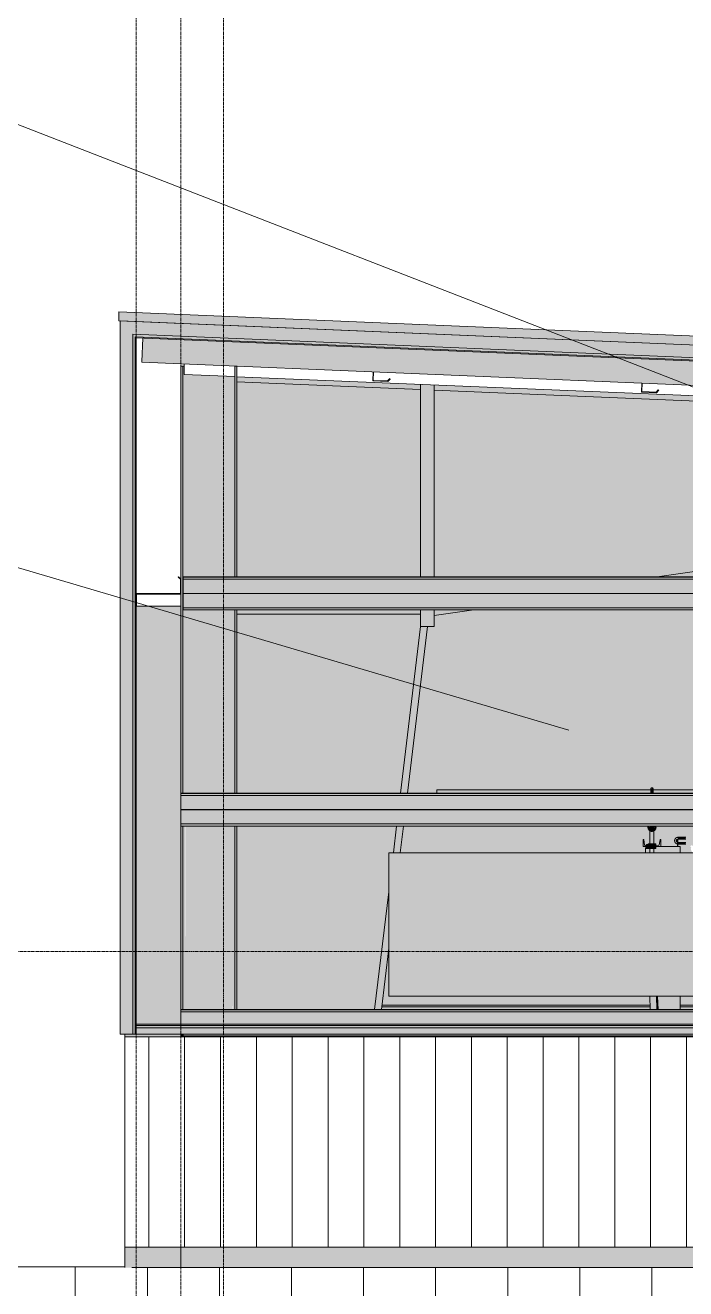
# Model space of a CAD drawing. Header units: inches. Extents: x 21380 to 98133, y -290 to 853.
# Drawn here: x 27766.5 to 27913.9, y 182.7 to 464.6 of the extents above; entities that cross this region are included whole.
import ezdxf

# ---------------------------------------------------------------- set-up
doc = ezdxf.new("R2010")
doc.units = ezdxf.units.IN
doc.header["$MEASUREMENT"] = 0
doc.linetypes.add('Grid Line 1_2_', pattern=[0.875, 0.5, -0.125, 0.125, -0.125])
doc.linetypes.add('Hidden 1_8_', pattern=[0.1875, 0.125, -0.0625])
for name, color, linetype, lineweight in [('A-ANNO-IDEN', 131, 'Continuous', 9), ('A-CLNG', 13, 'Continuous', 9), ('A-FLOR-LEVL', 51, 'Continuous', 9), ('A-GLAZ-CWMG', 51, 'Continuous', 9), ('A-ROOF', 132, 'Continuous', 9), ('A-ROOF-PATT', 132, 'Continuous', 9), ('A-WALL', 113, 'Continuous', 9), ('A-WALL-PATT', 111, 'Continuous', 25), ('I-WALL', 2, 'Continuous', 9), ('M-HVAC-DUCT', 70, 'Continuous', 9), ('Q-SPCQ', 91, 'Continuous', 9), ('S-BEAM', 12, 'Continuous', 9), ('S-COLS', 52, 'Continuous', 9), ('S-GRID', 1, 'Continuous', 9)]:
    doc.layers.add(name, color=color, linetype=linetype, lineweight=lineweight)

# ---------------------------------------------------------------- blocks, each defined once
blk = doc.blocks.new('Basketball_Backstop-Performance_Sports_Systems-3103-Ceiling_Hung - 27_-0_ to 27_-11 7_8_-652462-Building Section - North_South looking East _ Clinic')
at = {"layer": 'Q-SPCQ'}
h = blk.add_hatch(color=256, dxfattribs=at)
h.paths.add_polyline_path([(21191.43, 293.29), (21239.19, 293.31), (21239.21, 294), (21191.43, 293.94), (21191.43, 293.49)], flags=0)
h.paths.add_polyline_path([(21286.14, 293.29), (21287.43, 293.29), (21287.43, 294), (21239.65, 293.94), (21239.65, 293.53), (21239.68, 293.29), (21281.3, 293.29)], flags=0)
for points in [[(21239.43, 293.29), (21239.43, 294.44), (21239.21, 294.1), (21239.21, 293.71), (21239.19, 293.29), (21239.3, 293.29)], [(21239.56, 293.29), (21239.66, 293.29), (21239.59, 294.3), (21239.43, 294.44), (21239.43, 293.29)], [(21239.43, 284.75), (21239.88, 284.87), (21240.21, 285.2), (21240.33, 285.69), (21240.28, 285.94), (21240.18, 285.86), (21240.12, 285.42), (21239.94, 285.14), (21239.57, 284.96), (21239.23, 284.96), (21238.89, 285.16), (21238.7, 285.49), (21238.57, 285.94), (21238.53, 285.61), (21238.68, 285.16), (21238.97, 284.87), (21239.36, 284.76)], [(21239.31, 285.26), (21239.65, 285.31), (21239.81, 285.47), (21239.76, 285.94), (21239.09, 285.94), (21239.01, 285.77), (21239.01, 285.57)], [(21238.99, 281.55), (21238.99, 281.99), (21238.56, 281.99), (21238.56, 281.55)], [(21238.99, 281.55), (21239.86, 281.55), (21239.86, 281.99), (21238.99, 281.99)], [(21239.86, 281.55), (21240.29, 281.55), (21240.29, 281.99), (21239.86, 281.99)], [(21245.24, 281.37), (21245.24, 282.87), (21245.12, 282.87), (21245.12, 281.37)], [(21246.93, 283.07), (21246.93, 283.43), (21245.24, 283.34), (21245.24, 283.07)], [(21246.93, 281.94), (21246.93, 282.31), (21245.24, 282.22), (21245.24, 281.94)], [(21238.99, 280.94), (21238.99, 281.37), (21238.56, 281.37), (21238.56, 280.94)], [(21238.99, 280.94), (21239.86, 280.94), (21239.86, 281.37), (21238.99, 281.37)], [(21240.29, 280.94), (21240.29, 281.37), (21239.86, 281.37), (21239.86, 280.94)], [(21240.49, 245.04), (21240.78, 245.04), (21240.69, 248), (21240.41, 248), (21240.43, 247.32)]]:
    blk.add_hatch(color=256, dxfattribs=at).paths.add_polyline_path(points, flags=0)
h = blk.add_hatch(color=256, dxfattribs=at)
h.paths.add_polyline_path([(21239.43, 284.94), (21239.8, 285.04), (21240.1, 285.37), (21240.15, 285.69), (21239.81, 285.69), (21239.73, 285.39), (21239.53, 285.29), (21239.27, 285.31), (21239.01, 285.69), (21238.94, 285.73), (21238.68, 285.69), (21238.78, 285.31), (21239.05, 285.04), (21239.23, 284.96)], flags=0)
h.paths.add_polyline_path([(21238.68, 285.69), (21239.09, 285.94), (21238.68, 285.94)], flags=0)
h.paths.add_polyline_path([(21240.18, 285.69), (21240.15, 285.94), (21239.81, 285.91), (21239.89, 285.8), (21240.15, 285.7)], flags=0)
h = blk.add_hatch(color=256, dxfattribs=at)
h.paths.add_polyline_path([(21239, 280), (21239.43, 280), (21239.34, 280.94), (21238.99, 280.94), (21238.99, 280)], flags=0)
h.paths.add_polyline_path([(21239.43, 281.99), (21239.43, 284.75), (21239, 284.78), (21239.05, 281.99), (21239.37, 281.99)], flags=0)
h = blk.add_hatch(color=256, dxfattribs=at)
h.paths.add_polyline_path([(21239.86, 280), (21239.86, 280), (21239.81, 280.94), (21239.43, 280.94), (21239.43, 280), (21239.85, 280)], flags=0)
h.paths.add_polyline_path([(21239.43, 281.99), (21239.86, 281.99), (21239.81, 284.83), (21239.43, 284.75), (21239.43, 283.94)], flags=0)
h = blk.add_hatch(color=256, dxfattribs=at)
h.paths.add_polyline_path([(21241.43, 281.37), (21241.43, 282.95), (21241.24, 282.88), (21241.07, 281.79), (21241.32, 281.5)], flags=0)
h.paths.add_polyline_path([(21241.43, 281.37), (21241.02, 281.67), (21240.98, 281.62), (21241.2, 281.5)], flags=0)
h.paths.add_polyline_path([(21237.43, 281.37), (21237.78, 281.79), (21237.62, 282.88), (21237.43, 282.95), (21237.43, 281.5)], flags=0)
h.paths.add_polyline_path([(21237.43, 281.37), (21237.83, 281.67), (21237.8, 281.73), (21237.56, 281.5)], flags=0)
h.paths.add_polyline_path([(21241.43, 281.37), (21240.79, 281.55), (21237.87, 281.5), (21237.73, 281.37)], flags=0)
h = blk.add_hatch(color=256, dxfattribs=at)
h.paths.add_polyline_path([(21238.99, 280.92), (21238.99, 280.94), (21238.56, 280.94), (21238.56, 281.37), (21238.1, 281.37), (21237.98, 280.92), (21238.99, 280.92)], flags=0)
h.paths.add_polyline_path([(21238.15, 281.55), (21238.56, 281.55), (21238.56, 281.83), (21238.23, 281.83)], flags=0)
h = blk.add_hatch(color=256, dxfattribs=at)
h.paths.add_polyline_path([(21239, 245.04), (21240.49, 245.04), (21240.41, 248), (21238.92, 248), (21238.94, 247.32)], flags=0)
h.paths.add_polyline_path([(21238, 280), (21238.99, 280), (21238.99, 280.92), (21237.98, 280.92)], flags=0)
h = blk.add_hatch(color=256, dxfattribs=at)
h.paths.add_polyline_path([(21242.43, 245.04), (21242.43, 248), (21240.69, 248), (21240.78, 245.04), (21241.76, 245.04)], flags=0)
h.paths.add_polyline_path([(21240.78, 280), (21242.43, 280), (21242.43, 281.37), (21240.29, 281.37), (21240.29, 280.94), (21239.86, 280.92), (21239.87, 280), (21240.77, 280)], flags=0)
h = blk.add_hatch(color=256, dxfattribs=at)
h.paths.add_polyline_path([(21242.43, 245.04), (21245.74, 245.04), (21245.74, 248), (21242.43, 248), (21242.43, 247.32)], flags=0)
h.paths.add_polyline_path([(21244.09, 280), (21245.74, 280), (21245.74, 281.37), (21242.43, 281.37), (21242.43, 280), (21244.08, 280)], flags=0)
for p, q in [((21239.32, 294), (21191.43, 294)), ((21191.43, 293.3), (21191.43, 294)), ((21287.43, 294), (21239.49, 294)), ((21238.68, 285.94), (21238.68, 285.69)), ((21238.99, 284.86), (21238.99, 281.99)), ((21238.99, 284.86), (21238.99, 281.99)), ((21239.87, 281.99), (21239.87, 284.86)), ((21239.87, 281.99), (21239.87, 284.86)), ((21240.18, 285.69), (21240.18, 285.94)), ((21237.53, 282.95), (21237.43, 282.95)), ((21237.43, 282.95), (21237.43, 281.37)), ((21237.78, 281.79), (21237.62, 282.88)), ((21238.56, 281.99), (21238.99, 281.99)), ((21238.56, 281.55), (21238.56, 281.99)), ((21238.99, 281.99), (21239.86, 281.99)), ((21238.99, 281.55), (21238.99, 281.99)), ((21239.86, 281.99), (21240.29, 281.99)), ((21239.86, 281.55), (21239.86, 281.99)), ((21240.29, 281.99), (21240.29, 281.55)), ((21241.24, 282.88), (21241.07, 281.79)), ((21241.43, 282.95), (21241.33, 282.95)), ((21241.43, 281.37), (21241.43, 282.95)), ((21245.12, 281.37), (21245.12, 282.87)), ((21245.24, 282.87), (21245.12, 282.87)), ((21246.93, 283.44), (21245.24, 283.44)), ((21245.24, 283.06), (21246.93, 283.06)), ((21245.24, 282.87), (21245.24, 281.37)), ((21246.93, 282.31), (21245.24, 282.31)), ((21245.24, 281.94), (21246.93, 281.94)), ((21237.43, 281.37), (21241.43, 281.37)), ((21238.1, 281.37), (21237.98, 280.92)), ((21237.98, 280.92), (21239.02, 280.92)), ((21237.98, 280.92), (21238, 280)), ((21240.79, 281.55), (21238.06, 281.55)), ((21238.23, 281.83), (21238.15, 281.55)), ((21238.56, 281.83), (21238.23, 281.83)), ((21238.56, 280.94), (21238.56, 281.37)), ((21238.99, 280.94), (21238.56, 280.94)), ((21238.99, 280.94), (21238.99, 281.37)), ((21238.99, 280.94), (21238.99, 280)), ((21239.86, 280.94), (21238.99, 280.94)), ((21239.86, 280.94), (21239.86, 281.37)), ((21240.29, 280.94), (21239.86, 280.94)), ((21239.87, 280), (21239.87, 280.94)), ((21240.29, 281.37), (21240.29, 280.94)), ((21241.42, 281.37), (21242.43, 281.37)), ((21242.43, 281.37), (21245.74, 281.37)), ((21245.74, 280), (21245.74, 281.37)), ((21238.92, 248), (21239, 245.04)), ((21240.49, 245.04), (21240.41, 248)), ((21240.78, 245.04), (21240.69, 248)), ((21245.74, 245.04), (21245.74, 248))]:
    blk.add_line(p, q, dxfattribs=at)
at = {"layer": 'Q-SPCQ', "flags": 128}
for points in [[(21239.18, 294.25), (21239.18, 294.26), (21239.18, 294.27), (21239.18, 294.28), (21239.18, 294.29), (21239.18, 294.3), (21239.18, 294.31), (21239.19, 294.32), (21239.19, 294.33), (21239.19, 294.34), (21239.2, 294.35), (21239.2, 294.36), (21239.21, 294.37), (21239.21, 294.37), (21239.22, 294.38), (21239.22, 294.39), (21239.23, 294.4), (21239.23, 294.41), (21239.24, 294.41), (21239.25, 294.42), (21239.25, 294.43), (21239.26, 294.44), (21239.27, 294.44), (21239.28, 294.45), (21239.28, 294.45), (21239.29, 294.46), (21239.3, 294.47), (21239.31, 294.47), (21239.32, 294.48), (21239.33, 294.48), (21239.34, 294.48), (21239.35, 294.49), (21239.36, 294.49), (21239.37, 294.49), (21239.38, 294.49), (21239.39, 294.5), (21239.4, 294.5), (21239.41, 294.5), (21239.42, 294.5), (21239.43, 294.5), (21239.43, 294.5)], [(21239.18, 294.25), (21239.18, 294.26), (21239.18, 294.27), (21239.18, 294.28), (21239.18, 294.29), (21239.18, 294.3), (21239.18, 294.31), (21239.19, 294.32), (21239.19, 294.33), (21239.19, 294.34), (21239.2, 294.35), (21239.2, 294.36), (21239.21, 294.37), (21239.21, 294.37), (21239.22, 294.38), (21239.22, 294.39), (21239.23, 294.4), (21239.23, 294.41), (21239.24, 294.41), (21239.25, 294.42), (21239.25, 294.43), (21239.26, 294.44), (21239.27, 294.44), (21239.28, 294.45), (21239.28, 294.45), (21239.29, 294.46), (21239.3, 294.47), (21239.31, 294.47), (21239.32, 294.48), (21239.33, 294.48), (21239.34, 294.48), (21239.35, 294.49), (21239.36, 294.49), (21239.37, 294.49), (21239.38, 294.49), (21239.39, 294.5), (21239.4, 294.5), (21239.41, 294.5), (21239.42, 294.5), (21239.43, 294.5), (21239.43, 294.5)], [(21239.18, 294.23), (21239.18, 294.24), (21239.18, 294.25), (21239.18, 294.25)], [(21239.18, 294.25), (21239.18, 294.25), (21239.18, 294.24), (21239.18, 294.24)], [(21239.18, 293.97), (21239.18, 294.01), (21239.18, 294.05), (21239.18, 294.08), (21239.18, 294.11), (21239.18, 294.14), (21239.18, 294.17), (21239.18, 294.19), (21239.18, 294.21), (21239.18, 294.22), (21239.18, 294.23), (21239.18, 294.24), (21239.18, 294.25), (21239.18, 294.25)], [(21239.18, 294.25), (21239.18, 294.25), (21239.18, 294.24), (21239.18, 294.24), (21239.18, 294.22), (21239.18, 294.21), (21239.18, 294.19), (21239.18, 294.17), (21239.18, 294.15), (21239.18, 294.12), (21239.18, 294.09), (21239.18, 294.06), (21239.18, 294.02), (21239.18, 293.99), (21239.18, 293.94), (21239.18, 293.9), (21239.18, 293.85), (21239.18, 293.81), (21239.18, 293.75), (21239.18, 293.7), (21239.18, 293.64), (21239.18, 293.58), (21239.18, 293.52), (21239.18, 293.46), (21239.18, 293.4), (21239.18, 293.33), (21239.18, 293.26)], [(21239.18, 294.01), (21239.18, 294.05), (21239.18, 294.08)], [(21239.18, 294.06), (21239.18, 294.02), (21239.18, 293.99)], [(21239.43, 294.5), (21239.44, 294.5), (21239.45, 294.5), (21239.46, 294.5), (21239.47, 294.5), (21239.48, 294.5), (21239.49, 294.49), (21239.5, 294.49), (21239.51, 294.49), (21239.52, 294.48), (21239.53, 294.48), (21239.53, 294.48), (21239.54, 294.47), (21239.55, 294.47), (21239.56, 294.46), (21239.57, 294.46), (21239.58, 294.45), (21239.59, 294.44), (21239.59, 294.44), (21239.6, 294.43), (21239.61, 294.42), (21239.61, 294.42), (21239.62, 294.41), (21239.63, 294.4), (21239.63, 294.39), (21239.64, 294.39), (21239.64, 294.38), (21239.65, 294.37), (21239.65, 294.36), (21239.66, 294.35), (21239.66, 294.34), (21239.66, 294.33), (21239.67, 294.32), (21239.67, 294.31), (21239.67, 294.3), (21239.67, 294.29), (21239.68, 294.28), (21239.68, 294.27), (21239.68, 294.26), (21239.68, 294.25), (21239.68, 294.25)], [(21239.43, 294.5), (21239.44, 294.5), (21239.45, 294.5), (21239.46, 294.5), (21239.47, 294.5), (21239.48, 294.5), (21239.49, 294.49), (21239.5, 294.49), (21239.51, 294.49), (21239.52, 294.48), (21239.53, 294.48), (21239.53, 294.48), (21239.54, 294.47), (21239.55, 294.47), (21239.56, 294.46), (21239.57, 294.46), (21239.58, 294.45), (21239.59, 294.44), (21239.59, 294.44), (21239.6, 294.43), (21239.61, 294.42), (21239.61, 294.42), (21239.62, 294.41), (21239.63, 294.4), (21239.63, 294.39), (21239.64, 294.39), (21239.64, 294.38), (21239.65, 294.37), (21239.65, 294.36), (21239.66, 294.35), (21239.66, 294.34), (21239.66, 294.33), (21239.67, 294.32), (21239.67, 294.31), (21239.67, 294.3), (21239.67, 294.29), (21239.68, 294.28), (21239.68, 294.27), (21239.68, 294.26), (21239.68, 294.25), (21239.68, 294.25)], [(21239.68, 294.23), (21239.68, 294.24), (21239.68, 294.25), (21239.68, 294.25)], [(21239.68, 294.25), (21239.68, 294.25), (21239.68, 294.24), (21239.68, 294.24)], [(21239.68, 293.31), (21239.68, 293.38), (21239.68, 293.44), (21239.68, 293.51), (21239.68, 293.57), (21239.68, 293.63), (21239.68, 293.68), (21239.68, 293.74), (21239.68, 293.79), (21239.68, 293.84), (21239.68, 293.89), (21239.68, 293.93), (21239.68, 293.97), (21239.68, 294.01), (21239.68, 294.05), (21239.68, 294.08), (21239.68, 294.11), (21239.68, 294.14), (21239.68, 294.17), (21239.68, 294.19), (21239.68, 294.21), (21239.68, 294.22), (21239.68, 294.23), (21239.68, 294.24), (21239.68, 294.25), (21239.68, 294.25)], [(21239.68, 294.25), (21239.68, 294.25), (21239.68, 294.24), (21239.68, 294.24), (21239.68, 294.22), (21239.68, 294.21), (21239.68, 294.19), (21239.68, 294.17), (21239.68, 294.15), (21239.68, 294.12), (21239.68, 294.09), (21239.68, 294.06), (21239.68, 294.02), (21239.68, 293.99)], [(21239.68, 294.01), (21239.68, 294.05), (21239.68, 294.08)], [(21239.68, 294.06), (21239.68, 294.02), (21239.68, 293.99)], [(21245.24, 283.44), (21245.21, 283.44), (21245.18, 283.44), (21245.15, 283.43), (21245.12, 283.43), (21245.09, 283.42), (21245.06, 283.42), (21245.03, 283.41), (21245, 283.4), (21244.98, 283.39), (21244.95, 283.38), (21244.92, 283.37), (21244.89, 283.35), (21244.87, 283.34), (21244.84, 283.32), (21244.82, 283.31), (21244.79, 283.29), (21244.77, 283.27), (21244.75, 283.25), (21244.72, 283.23), (21244.7, 283.21), (21244.68, 283.19), (21244.66, 283.17), (21244.64, 283.14), (21244.63, 283.12), (21244.61, 283.09), (21244.59, 283.07), (21244.58, 283.04), (21244.57, 283.01), (21244.55, 282.99), (21244.54, 282.96), (21244.53, 282.93), (21244.52, 282.9), (21244.51, 282.87), (21244.51, 282.84), (21244.5, 282.81), (21244.5, 282.79), (21244.49, 282.76), (21244.49, 282.73), (21244.49, 282.7), (21244.49, 282.69)], [(21244.49, 282.69), (21244.49, 282.66), (21244.49, 282.63), (21244.5, 282.6), (21244.5, 282.57), (21244.51, 282.54), (21244.51, 282.51), (21244.52, 282.48), (21244.53, 282.45), (21244.54, 282.42), (21244.55, 282.4), (21244.56, 282.37), (21244.58, 282.34), (21244.59, 282.31), (21244.6, 282.29), (21244.62, 282.26), (21244.64, 282.24), (21244.66, 282.22), (21244.68, 282.19), (21244.7, 282.17), (21244.72, 282.15), (21244.74, 282.13), (21244.76, 282.11), (21244.79, 282.09), (21244.81, 282.07), (21244.84, 282.06), (21244.86, 282.04), (21244.89, 282.03), (21244.91, 282.01), (21244.94, 282), (21244.97, 281.99), (21245, 281.98), (21245.03, 281.97), (21245.05, 281.96), (21245.08, 281.95), (21245.11, 281.95)], [(21244.87, 282.69), (21244.87, 282.7), (21244.87, 282.72), (21244.87, 282.73), (21244.87, 282.75), (21244.87, 282.76), (21244.88, 282.78), (21244.88, 282.79), (21244.88, 282.81), (21244.89, 282.82), (21244.89, 282.83), (21244.9, 282.85), (21244.91, 282.86), (21244.91, 282.87), (21244.92, 282.89), (21244.93, 282.9), (21244.94, 282.91), (21244.95, 282.92), (21244.96, 282.93), (21244.97, 282.95), (21244.98, 282.96), (21244.99, 282.97), (21245, 282.98), (21245.01, 282.99), (21245.03, 282.99), (21245.04, 283), (21245.05, 283.01), (21245.06, 283.02), (21245.08, 283.03), (21245.09, 283.03), (21245.1, 283.04), (21245.12, 283.04), (21245.13, 283.05), (21245.15, 283.05), (21245.16, 283.05), (21245.18, 283.06), (21245.19, 283.06), (21245.21, 283.06), (21245.22, 283.06), (21245.24, 283.06), (21245.24, 283.06)], [(21245.11, 282.34), (21245.09, 282.34), (21245.08, 282.35), (21245.07, 282.35), (21245.05, 282.36), (21245.04, 282.37), (21245.03, 282.38), (21245.02, 282.39), (21245, 282.4), (21244.99, 282.41), (21244.98, 282.42), (21244.97, 282.43), (21244.96, 282.44), (21244.95, 282.45), (21244.94, 282.46), (21244.93, 282.47), (21244.92, 282.48), (21244.92, 282.5), (21244.91, 282.51), (21244.9, 282.52), (21244.9, 282.54), (21244.89, 282.55), (21244.89, 282.57), (21244.88, 282.58), (21244.88, 282.59), (21244.87, 282.61), (21244.87, 282.62), (21244.87, 282.64), (21244.87, 282.65), (21244.87, 282.67), (21244.87, 282.68), (21244.87, 282.69)], [(21246.97, 283.44), (21246.94, 283.44), (21246.93, 283.44)], [(21246.93, 283.06), (21246.94, 283.06), (21246.96, 283.06), (21246.97, 283.06)], [(21246.93, 281.94), (21246.96, 281.94), (21246.99, 281.94)], [(21246.98, 282.32), (21246.96, 282.31), (21246.95, 282.31), (21246.93, 282.31), (21246.93, 282.31)]]:
    blk.add_lwpolyline(points, dxfattribs=at)
at = {"layer": 'Q-SPCQ'}
for centre, radius, start, end in [((21239.43, 285.66), 0.906, 165, 180), ((21239.43, 285.66), 0.906, 180, 0), ((21239.43, 285.69), 0.75, 180, 0), ((21239.43, 285.66), 0.5, 165, 170.4091), ((21239.43, 285.69), 0.438, 150, 180), ((21239.43, 285.69), 0.438, 180, 0), ((21239.43, 285.69), 0.438, 0, 30), ((21239.43, 285.69), 0.437, 11.14, 15), ((21239.43, 285.66), 0.5, 13.3698, 15), ((21239.43, 285.66), 0.906, 0, 15), ((21237.53, 282.86), 0.09, 8.6582, 90), ((21241.33, 282.86), 0.09, 90, 171.3418), ((21238.06, 281.83), 0.28, 188.6582, 270), ((21240.79, 281.83), 0.28, 270, 351.3418)]:
    blk.add_arc(centre, radius, start, end, dxfattribs=at)
for points, knots in [([(21239.15, 284.79), (21239.14, 284.8), (21239.13, 284.8), (21239.11, 284.81), (21239.09, 284.81), (21239.07, 284.82), (21239.06, 284.83), (21239.05, 284.83), (21239.05, 284.83)], [0.2222222, 0.2222222, 0.2222222, 0.2222222, 0.2361111, 0.25, 0.2777778, 0.3055556, 0.3194444, 0.3333333, 0.3333333, 0.3333333, 0.3333333]), ([(21239.43, 284.75), (21239.4, 284.75), (21239.36, 284.75), (21239.31, 284.76), (21239.29, 284.76), (21239.28, 284.76)], [0, 0, 0, 0, 0.0555556, 0.0833333, 0.1111111, 0.1111111, 0.1111111, 0.1111111]), ([(21239.58, 284.76), (21239.57, 284.76), (21239.54, 284.76), (21239.49, 284.75), (21239.45, 284.75), (21239.43, 284.75)], [0.8888889, 0.8888889, 0.8888889, 0.8888889, 0.9166667, 0.9444444, 1, 1, 1, 1]), ([(21239.81, 284.83), (21239.8, 284.83), (21239.8, 284.83), (21239.78, 284.82), (21239.76, 284.81), (21239.74, 284.81), (21239.72, 284.8), (21239.71, 284.8), (21239.71, 284.79)], [0.6666667, 0.6666667, 0.6666667, 0.6666667, 0.6805556, 0.6944444, 0.7222222, 0.75, 0.7638889, 0.7777778, 0.7777778, 0.7777778, 0.7777778])]:
    blk.add_open_spline(points, degree=3, knots=knots, dxfattribs=at)
blk = doc.blocks.new('Girt_Z - 10_D-1351983-Building Section - North_South looking East _ Clinic')
at = {"layer": 'S-BEAM'}
h = blk.add_hatch(color=256, dxfattribs=at)
h.paths.add_polyline_path([(21180.48, 385.14), (21180.98, 385.69), (21180.9, 385.77), (21180.43, 385.25), (21177.29, 385.38), (21177.11, 385.28)], flags=0)
h.paths.add_polyline_path([(21177.11, 385.28), (21177.22, 385.46), (21177.28, 387.27), (21177.19, 387.28)], flags=0)
for p, q in [((21177.19, 387.28), (21177.11, 385.28)), ((21177.22, 385.46), (21177.3, 387.27)), ((21177.11, 385.28), (21180.48, 385.14)), ((21180.43, 385.25), (21177.29, 385.38)), ((21180.9, 385.77), (21180.43, 385.25)), ((21180.48, 385.14), (21180.98, 385.69)), ((21180.98, 385.69), (21180.9, 385.77))]:
    blk.add_line(p, q, dxfattribs=at)
blk.add_arc((21177.3, 385.46), 0.0782, 177.6141, 264.5717, dxfattribs=at)
blk = doc.blocks.new('W-Wide Flange - W12X26-1193237-Building Section - North_South looking East _ Clinic')
at = {"layer": 'S-BEAM'}
h = blk.add_hatch(color=256, dxfattribs=at)
h.paths.add_polyline_path([(21179.04, 245.04), (21239, 245.04), (21238.98, 245.62), (21179.1, 245.58), (21179.05, 245.18)], flags=0)
h.paths.add_polyline_path([(21245.74, 245.04), (21275.2, 245.12), (21274.83, 245.62), (21245.74, 245.54), (21245.74, 245.14)], flags=0)
h.paths.add_polyline_path([(21275.64, 245.04), (21346.77, 245.08), (21347.49, 245.62), (21275.27, 245.54), (21275.58, 245.12)], flags=0)
h.paths.add_polyline_path([(21381.56, 245.04), (21381.56, 245.62), (21347.82, 245.56), (21347.14, 245.04), (21368.45, 245.04)], flags=0)
h = blk.add_hatch(color=256, dxfattribs=at)
h.paths.add_polyline_path([(21381.56, 245.62), (21381.56, 246), (21348.4, 246), (21347.9, 245.62), (21368.45, 245.62)], flags=0)
h.paths.add_polyline_path([(21179.63, 245.62), (21238.98, 245.62), (21238.97, 246), (21179.15, 246), (21179.11, 245.62)], flags=0)
h.paths.add_polyline_path([(21347.49, 245.62), (21347.99, 246), (21274.94, 246), (21275.22, 245.62), (21339.4, 245.62)], flags=0)
h.paths.add_polyline_path([(21245.74, 245.62), (21274.83, 245.62), (21274.56, 246), (21245.74, 246)], flags=0)
for p, q in [((21179.11, 245.62), (21238.98, 245.62)), ((21179.15, 246), (21238.97, 246)), ((21245.74, 246), (21274.61, 246)), ((21245.74, 245.62), (21274.89, 245.62))]:
    blk.add_line(p, q, dxfattribs=at)
blk = doc.blocks.new('columns and girder2 - one-1334686-Building Section - North_South looking East _ Clinic')
at = {"layer": 'S-BEAM'}
h = blk.add_hatch(color=256, dxfattribs=at)
h.paths.add_polyline_path([(21190.8, 332.92), (21199.66, 334.19), (21190.8, 334.19)], flags=0)
h.paths.add_polyline_path([(21251.19, 341.54), (21363, 357.5), (21381.56, 355.07), (21381.56, 356.58), (21362.99, 359.02), (21240.58, 341.54), (21243.85, 341.54)], flags=0)
h.paths.add_polyline_path([(21381.56, 375.26), (21381.56, 376.43), (21190.8, 384.38), (21190.8, 383.21), (21360.32, 376.14)], flags=0)
h.paths.add_polyline_path([(21187.8, 383.33), (21187.8, 384.5), (21146.8, 386.21), (21146.8, 385.04), (21174.79, 383.87)], flags=0)
h = blk.add_hatch(color=256, dxfattribs=at)
h.paths.add_polyline_path([(22350.18, 0), (22350.18, 96.2), (22336.27, 96.2), (22336.29, 96), (22349.93, 95.96), (22349.93, 0)], flags=0)
h.paths.add_polyline_path([(21155.42, 245.04), (21177.52, 245.04), (21180.68, 271.73), (21180.68, 280), (21181.73, 280), (21182.44, 285.94), (21146.8, 285.94), (21146.8, 245.04)], flags=0)
h.paths.add_polyline_path([(21174.79, 293.29), (21183.33, 293.29), (21187.8, 330.48), (21187.8, 333.23), (21146.8, 333.23), (21146.8, 293.29), (21155.42, 293.29)], flags=0)
h.paths.add_polyline_path([(21180.62, 341.54), (21187.8, 341.54), (21187.8, 383.33), (21146.8, 385.04), (21146.8, 341.54), (21174.79, 341.54)], flags=0)
h.paths.add_polyline_path([(21190.8, 341.54), (21240.58, 341.54), (21363, 359.02), (21381.56, 356.58), (21381.56, 375.26), (21190.8, 383.21), (21190.8, 349.86)], flags=0)
h = blk.add_hatch(color=256, dxfattribs=at)
h.paths.add_polyline_path([(21187.8, 330.48), (21190.8, 330.48), (21190.8, 334.19), (21187.8, 334.19)], flags=0)
h.paths.add_polyline_path([(21190.8, 341.54), (21190.8, 384.38), (21187.8, 384.5), (21187.8, 341.54), (21190.22, 341.54)], flags=0)
blk.add_hatch(color=256, dxfattribs=at).paths.add_polyline_path([(21187.8, 333.23), (21187.8, 334.19), (21146.8, 334.19), (21146.8, 333.23), (21174.79, 333.23)], flags=0)
h = blk.add_hatch(color=256, dxfattribs=at)
h.paths.add_polyline_path([(22334.78, 96), (22336.29, 96), (22336.27, 96.2), (22334.75, 96.2)], flags=0)
h.paths.add_polyline_path([(22358.05, 148.67), (22358.8, 148.67), (22358.8, 162.17), (22358.05, 162.17), (22358.05, 154.55)], flags=0)
h.paths.add_polyline_path([(22358.05, 187.44), (22358.8, 187.44), (22358.8, 189.44), (22358.05, 189.44)], flags=0)
h.paths.add_polyline_path([(21179.04, 245.04), (21180.68, 258.69), (21180.68, 271.25), (21177.52, 245.04), (21177.9, 245.04)], flags=0)
h.paths.add_polyline_path([(21181.73, 280), (21183.24, 280), (21183.96, 285.94), (21182.44, 285.94), (21181.91, 281.5)], flags=0)
h.paths.add_polyline_path([(21184.84, 293.29), (21189.31, 330.48), (21187.8, 330.48), (21183.33, 293.29), (21184.47, 293.29)], flags=0)
for p, q in [((21146.8, 385.04), (21187.8, 383.33)), ((21187.8, 384.5), (21187.8, 341.54)), ((21190.8, 341.54), (21190.8, 384.38)), ((21190.8, 383.21), (21381.56, 375.26)), ((21362.99, 359.02), (21240.58, 341.54)), ((21146.8, 333.23), (21187.8, 333.23)), ((21187.8, 334.19), (21187.8, 330.48)), ((21190.8, 330.48), (21190.8, 334.19)), ((21190.8, 332.92), (21199.66, 334.19)), ((21187.8, 330.48), (21183.33, 293.29)), ((21184.84, 293.29), (21189.31, 330.48)), ((21187.8, 330.48), (21190.8, 330.48)), ((21182.44, 285.94), (21181.73, 280)), ((21183.24, 280), (21183.96, 285.94)), ((21180.68, 271.25), (21177.52, 245.04)), ((21179.04, 245.04), (21180.68, 258.69))]:
    blk.add_line(p, q, dxfattribs=at)
blk = doc.blocks.new('Girt_Z - 10_D-1223956-Building Section - North_South looking East _ Clinic')
at = {"layer": 'S-BEAM'}
h = blk.add_hatch(color=256, dxfattribs=at)
h.paths.add_polyline_path([(21124.4, 335), (21124.41, 335), (21124.34, 335)], flags=0)
h.paths.add_polyline_path([(21134.3, 337.69), (21134.3, 341.06), (21133.73, 341.54), (21133.66, 341.46), (21134.19, 341.01), (21134.19, 337.87)], flags=0)
h.paths.add_polyline_path([(21134.3, 337.69), (21134.12, 337.8), (21124.49, 337.8), (21124.49, 337.69)], flags=0)
for p, q in [((21133.73, 341.54), (21133.66, 341.46)), ((21133.66, 341.46), (21134.19, 341.01)), ((21134.3, 341.06), (21133.73, 341.54)), ((21134.19, 341.01), (21134.19, 337.87)), ((21124.41, 335), (21124.41, 337.61)), ((21134.12, 337.8), (21124.49, 337.8)), ((21124.49, 337.69), (21134.3, 337.69))]:
    blk.add_line(p, q, dxfattribs=at)
for centre, radius, start, end in [((21124.49, 337.61), 0.188, 90, 150), ((21124.49, 337.61), 0.0782, 90, 177.8773), ((21134.12, 337.88), 0.0782, 270, 356.9576)]:
    blk.add_arc(centre, radius, start, end, dxfattribs=at)
blk = doc.blocks.new('Girt_Z - 10_D-1254871-Building Section - North_South looking East _ Clinic')
at = {"layer": 'S-BEAM'}
for points in [[(21381.56, 244.51), (21381.56, 244.96), (21134.3, 244.96), (21134.3, 244.51), (21368.45, 244.51)], [(21257.09, 241.74), (21381.56, 241.74), (21381.56, 244.51), (21134.3, 244.51), (21134.3, 241.74), (21252.25, 241.74)], [(21134.3, 238.94), (21134.8, 238.99), (21134.8, 239.5), (21134.3, 239.5), (21134.3, 238.99)]]:
    blk.add_hatch(color=256, dxfattribs=at).paths.add_polyline_path(points, flags=0)
for p, q in [((21381.56, 245.04), (21134.3, 245.04)), ((21381.56, 244.96), (21134.3, 244.96)), ((21381.56, 244.51), (21134.3, 244.51))]:
    blk.add_line(p, q, dxfattribs=at)
blk = doc.blocks.new('Girt_Z - 10_D-1249026-Building Section - North_South looking East _ Clinic')
at = {"layer": 'S-BEAM'}
for points in [[(21381.56, 341.01), (21381.56, 341.46), (21134.8, 341.46), (21134.8, 341.01), (21329.71, 341.01)], [(21381.56, 337.87), (21381.56, 341.01), (21134.8, 341.01), (21134.8, 337.87), (21329.71, 337.87)], [(21252.25, 337.61), (21381.56, 337.64), (21381.56, 337.8), (21134.8, 337.74), (21134.8, 337.61), (21174.79, 337.61)], [(21381.56, 334.67), (21381.56, 337.61), (21134.8, 337.61), (21134.8, 334.67), (21329.71, 334.67)], [(21381.56, 334.19), (21381.56, 334.67), (21134.8, 334.67), (21134.8, 334.19), (21329.71, 334.19)]]:
    blk.add_hatch(color=256, dxfattribs=at).paths.add_polyline_path(points, flags=0)
for p, q in [((21134.8, 341.46), (21134.8, 341.54)), ((21381.56, 341.54), (21134.8, 341.54)), ((21134.8, 341.01), (21134.8, 341.46)), ((21381.56, 341.46), (21134.8, 341.46)), ((21134.8, 337.87), (21134.8, 341.01)), ((21381.56, 341.01), (21134.8, 341.01)), ((21134.8, 337.8), (21134.8, 337.87)), ((21381.56, 337.87), (21134.8, 337.87)), ((21381.56, 337.8), (21134.8, 337.8)), ((21134.8, 337.61), (21134.8, 337.8)), ((21134.8, 334.67), (21134.8, 337.61)), ((21134.8, 334.19), (21134.8, 334.67)), ((21134.8, 334.67), (21381.56, 334.67)), ((21381.56, 334.19), (21134.8, 334.19))]:
    blk.add_line(p, q, dxfattribs=at)
blk = doc.blocks.new('L-Angle - L2X2X3_16-1249027-Building Section - North_South looking East _ Clinic')
at = {"layer": 'S-BEAM'}
for points in [[(21382.97, 239.31), (21385.18, 239.31), (21385.12, 239.5), (21134.8, 239.5), (21134.8, 239.31), (21382.34, 239.31)], [(21257.09, 239.13), (21385.18, 239.18), (21385.18, 239.31), (21134.8, 239.27), (21134.8, 239.13), (21252.25, 239.13)], [(21134.8, 238.94), (21385.18, 238.99), (21385.18, 239.13), (21134.8, 239.07), (21134.8, 238.99)]]:
    blk.add_hatch(color=256, dxfattribs=at).paths.add_polyline_path(points, flags=0)
for p, q in [((21134.8, 239.31), (21134.8, 239.5)), ((21134.8, 239.13), (21134.8, 239.31)), ((21385.18, 239.13), (21134.8, 239.13)), ((21134.8, 238.94), (21134.8, 239.13)), ((21134.8, 238.94), (21385.18, 238.94))]:
    blk.add_line(p, q, dxfattribs=at)
at = {"layer": 'S-BEAM', "linetype": 'Hidden 1_8_'}
blk.add_line((21385.18, 239.13), (21134.8, 239.13), dxfattribs=at)
blk = doc.blocks.new('Girt_C - 8_D-1405507-Building Section - North_South looking East _ Clinic')
at = {"layer": 'S-BEAM'}
for points in [[(21381.56, 378.95), (21381.56, 384.14), (21125.83, 394.8), (21125.61, 389.61), (21329.71, 381.11)], [(21381.56, 378.76), (21381.56, 378.95), (21125.61, 389.61), (21125.61, 389.43), (21329.71, 380.92)]]:
    blk.add_hatch(color=256, dxfattribs=at).paths.add_polyline_path(points, flags=0)
for p, q in [((21125.61, 389.61), (21125.83, 394.8)), ((21125.6, 389.43), (21125.61, 389.61)), ((21125.6, 389.43), (21381.56, 378.76))]:
    blk.add_line(p, q, dxfattribs=at)
blk = doc.blocks.new('Rectangular Mullion - Profile_Polycarbonate_Lower-1113644-Building Section - North_South looking East _ Clinic')
at = {"layer": 'A-GLAZ-CWMG'}
for points in [[(21378.13, 241.49), (21381.56, 241.49), (21381.56, 241.74), (21124.34, 241.74), (21124.34, 241.49), (21373.29, 241.49)], [(21252.25, 240.96), (21381.56, 240.96), (21381.56, 241.49), (21124.34, 241.49), (21124.34, 240.96), (21247.41, 240.96)], [(21381.56, 239.5), (21381.56, 240.96), (21124.34, 240.96), (21124.34, 239.5), (21378.13, 239.5)]]:
    blk.add_hatch(color=256, dxfattribs=at).paths.add_polyline_path(points, flags=0)
for p, q in [((21124.34, 241.49), (21124.34, 241.74)), ((21124.34, 241.74), (21381.56, 241.74)), ((21124.34, 241.49), (21381.56, 241.49)), ((21124.34, 239.5), (21124.34, 240.96)), ((21124.34, 240.96), (21381.56, 240.96)), ((21124.34, 239.5), (21381.56, 239.5))]:
    blk.add_line(p, q, dxfattribs=at)
blk = doc.blocks.new('Rectangular Mullion - Profile_Polycarbonate_Upper and left-1189764-Building Section - North_South looking East _ Clinic')
at = {"layer": 'A-GLAZ-CWMG'}
for points in [[(21120.72, 239.5), (21123.56, 239.5), (21123.56, 395.68), (21120.72, 398.64), (21120.72, 242.44)], [(21124.09, 239.5), (21124.09, 395.12), (21123.56, 395.68), (21123.56, 239.5)], [(21124.34, 239.5), (21124.34, 394.86), (21124.09, 395.12), (21124.09, 239.5)]]:
    blk.add_hatch(color=256, dxfattribs=at).paths.add_polyline_path(points, flags=0)
for p, q in [((21120.72, 398.64), (21120.72, 239.5)), ((21123.56, 395.68), (21123.56, 239.5)), ((21124.09, 395.12), (21124.09, 239.5)), ((21124.34, 394.86), (21124.34, 240.96)), ((21123.56, 239.5), (21120.72, 239.5)), ((21124.09, 239.5), (21123.56, 239.5)), ((21124.34, 239.5), (21124.09, 239.5))]:
    blk.add_line(p, q, dxfattribs=at)
blk = doc.blocks.new('Rectangular Mullion - Profile_Polycarbonate_Upper and left-1189766-Building Section - North_South looking East _ Clinic')
at = {"layer": 'A-GLAZ-CWMG'}
for points in [[(21382.34, 384.9), (21385.18, 387.62), (21120.72, 398.64), (21123.56, 395.68), (21329.71, 387.09)], [(21381.81, 384.38), (21382.34, 384.9), (21123.56, 395.68), (21124.09, 395.12), (21381.56, 384.39)], [(21381.56, 384.14), (21381.81, 384.38), (21124.09, 395.12), (21124.34, 394.86), (21363.42, 384.9)]]:
    blk.add_hatch(color=256, dxfattribs=at).paths.add_polyline_path(points, flags=0)
for p, q in [((21385.18, 387.62), (21120.72, 398.64)), ((21382.34, 384.9), (21123.56, 395.68)), ((21381.81, 384.38), (21124.09, 395.12)), ((21381.56, 384.14), (21124.34, 394.86))]:
    blk.add_line(p, q, dxfattribs=at)
blk = doc.blocks.new('Girt_Z - 10_D-1255459-Building Section - North_South looking East _ Clinic')
at = {"layer": 'S-BEAM'}
for points in [[(21240.15, 292.76), (21381.56, 292.76), (21381.56, 293.21), (21134.3, 293.21), (21134.3, 292.76), (21237.73, 292.76)], [(21134.3, 289.62), (21381.56, 289.62), (21381.56, 292.76), (21134.3, 292.76), (21134.3, 291.26)], [(21134.3, 289.36), (21381.56, 289.36), (21381.56, 289.55), (21134.3, 289.49)], [(21381.56, 286.42), (21381.56, 289.36), (21134.3, 289.36), (21134.3, 286.42), (21378.13, 286.42)], [(21381.56, 285.94), (21381.56, 286.42), (21134.3, 286.42), (21134.3, 285.94), (21378.13, 285.94)]]:
    blk.add_hatch(color=256, dxfattribs=at).paths.add_polyline_path(points, flags=0)
for p, q in [((21381.56, 293.29), (21134.3, 293.29)), ((21381.56, 293.21), (21134.3, 293.21)), ((21381.56, 292.76), (21134.3, 292.76)), ((21381.56, 289.62), (21134.3, 289.62)), ((21381.56, 289.55), (21134.3, 289.55)), ((21134.3, 286.42), (21381.56, 286.42)), ((21381.56, 285.94), (21134.3, 285.94))]:
    blk.add_line(p, q, dxfattribs=at)

msp = doc.modelspace()

# ---------------------------------------------------------------- hatches: boundary and pattern name
at = {"layer": 'A-ROOF', "lineweight": 5}
msp.add_hatch(color=256, dxfattribs=at).paths.add_polyline_path([(29102.75, 343.84), (29102.75, 345.84), (27787.4, 400.65), (27787.4, 398.65), (29081.13, 344.74)], flags=0)
at = {"layer": 'A-ROOF-PATT'}
h = msp.add_hatch(dxfattribs=at)
h.set_pattern_fill('FP_17', color=256, style=0, pattern_type=2)
h.set_pattern_definition([(90, (180.953, -760.156), (-16.082, 1e-15), [])])
h.paths.add_polyline_path([(29119.86, 175.44), (29452, 175.49), (29452, 188.22), (29400.25, 188.22), (29400.25, 181.08), (29395.47, 181.08), (29395.47, 177.22), (29368.47, 177.22), (29368.47, 181.08), (29356.06, 181.08), (29356.06, 176.53), (29343.06, 176.53), (29343.06, 181.08), (29336.87, 181.08), (29336.87, 188.22), (29165.18, 188.22), (29165.18, 182.22), (29145.37, 182.22), (29145.37, 179.6), (29119.86, 179.6), (29119.86, 178.96)], flags=0)
h.paths.add_polyline_path([(27556, 175.44), (29119.86, 175.44), (29119.78, 179.6), (29100, 179.6), (29100, 177.08), (29074.37, 177.08), (29074.37, 179.6), (29071, 179.6), (29071, 188.72), (29039.75, 188.71), (29039.75, 187.71), (29037.5, 187.71), (29037.5, 187.44), (29018.95, 187.44), (29018.92, 178.05), (29017.86, 178), (29015.05, 178.05), (29015.05, 185), (29009.14, 185), (29009.07, 181.13), (29008.5, 181.61), (29008.5, 176.44), (29005.68, 176.44), (29005.68, 187.44), (27788.75, 187.45), (27788.75, 187.6), (27556, 187.6)], flags=0)
h.paths.add_polyline_path([(29008.5, 184.92), (29008.61, 184.93), (29008.52, 185.01), (29008.5, 184.93)], flags=0)
at = {"layer": 'A-WALL', "lineweight": 5}
h = msp.add_hatch(color=256, dxfattribs=at)
h.paths.add_polyline_path([(27790.25, 187.44), (27801.25, 187.44), (27801.25, 192), (27788.75, 192), (27788.75, 187.45), (27790.25, 187.45)], flags=0)
h.paths.add_polyline_path([(27798.16, 238.94), (27801.25, 238.94), (27801.25, 239.5), (27788.75, 239.5), (27788.75, 238.94), (27793.32, 238.94)], flags=0)
h.paths.add_polyline_path([(27798.16, 241.74), (27801.25, 241.74), (27801.25, 335), (27791.29, 335), (27791.29, 241.74), (27793.32, 241.74)], flags=0)
at = {"layer": 'A-WALL-PATT', "lineweight": 9}
h = msp.add_hatch(dxfattribs=at)
h.set_pattern_fill('FP_22', color=256, style=0, pattern_type=2)
h.set_pattern_definition([(90, (22306.069, 0), (-8, 5e-16), [])])
h.paths.add_polyline_path([(27788.75, 192), (29005.68, 192), (29005.68, 241.75), (29008.5, 241.75), (29008.5, 241.11), (29008.61, 241.11), (29008.68, 237.78), (29009.14, 237.4), (29009.07, 237.31), (29008.5, 237.8), (29008.55, 193.37), (29008.68, 193.43), (29015.05, 193.43), (29015.05, 240.83), (29016.39, 240.83), (29016.39, 241.11), (29016.5, 241.11), (29016.56, 240.83), (29018.95, 240.83), (29018.95, 192), (29037.25, 192), (29037.25, 346.57), (28052.12, 387.62), (28052.12, 238.94), (27788.75, 238.94), (27788.75, 193.61)], flags=0)
h.paths.add_polyline_path([(29004.23, 239.46), (29004.23, 239.54), (29004.68, 240), (29004.75, 243.5), (29020.18, 242.63), (29020.21, 239.97), (29020.12, 240), (29020.12, 242.63), (29004.75, 243.43), (29004.68, 239.91)], flags=0)
h.paths.add_polyline_path([(29009.14, 241.19), (29008.68, 241.19), (29008.68, 241.3), (29016.31, 241.3), (29016.31, 241.19), (29013.35, 241.19)], flags=0)
at = {"layer": 'I-WALL', "lineweight": 5}
h = msp.add_hatch(color=256, dxfattribs=at)
h.paths.add_polyline_path([(27846.09, 246), (27905.92, 246), (27905.86, 248), (27847.62, 248), (27847.6, 258.53), (27846.25, 247.32)], flags=0)
h.paths.add_polyline_path([(27919.2, 246), (27941.5, 246), (27940.05, 248), (27912.68, 248), (27912.68, 246)], flags=0)
h.paths.add_polyline_path([(27941.89, 246), (28014.93, 246), (28017.58, 248), (27940.43, 248), (27940.93, 247.32)], flags=0)
h.paths.add_polyline_path([(28015.35, 246), (28048.5, 246), (28048.5, 248), (28018, 248), (28016.02, 246.51)], flags=0)
h.paths.add_polyline_path([(27904.37, 281.37), (27904.37, 282.95), (27904.56, 282.88), (27904.67, 281.73), (27904.48, 281.5)], flags=0)
h.paths.add_polyline_path([(27904.37, 281.37), (27904.78, 281.67), (27904.78, 281.6), (27904.6, 281.5)], flags=0)
h.paths.add_polyline_path([(27904.92, 280), (27904.95, 280), (27904.92, 280.92), (27905.05, 281.37), (27904.67, 281.46), (27905.1, 281.55), (27905.17, 281.83), (27905.51, 281.83), (27905.51, 281.99), (27905.94, 281.99), (27905.99, 284.83), (27905.73, 285.02), (27905.5, 285.42), (27905.47, 285.94), (27850.9, 285.94), (27850.19, 280), (27904.67, 280)], flags=0)
h.paths.add_polyline_path([(28016.02, 280), (28048.5, 280), (28048.5, 280.59), (28010.12, 280)], flags=0)
h.paths.add_polyline_path([(27977.29, 280), (27989.62, 280), (28048.5, 280.98), (28048.5, 285.94), (27907.25, 285.89), (27907.24, 285.41), (27907.01, 285.02), (27906.8, 284.76), (27906.81, 281.99), (27907.24, 281.99), (27907.24, 281.55), (27908.01, 281.48), (27908.55, 281.37), (27912.06, 281.37), (27912.06, 282.87), (27912.18, 282.87), (27912.18, 282.31), (27913.87, 282.22), (27913.87, 281.94), (27912.18, 281.94), (27912.24, 281.37), (27912.68, 281.37), (27912.68, 280), (27915.34, 280), (27915.04, 280.87), (27915.15, 281.09), (27914.91, 281.45), (27915.29, 281.71), (27915.58, 281.41), (27915.79, 281.62), (27918.98, 280.26), (27919.32, 280), (27957.93, 280)], flags=0)
h.paths.add_polyline_path([(27908.37, 281.37), (27908.02, 281.83), (27908.18, 282.88), (27908.37, 282.95), (27908.37, 281.5)], flags=0)
h.paths.add_polyline_path([(27908.37, 281.37), (27907.97, 281.67), (27908.06, 281.67), (27908.24, 281.5)], flags=0)
h.paths.add_polyline_path([(27912.18, 283.07), (27912.18, 283.43), (27913.87, 283.34), (27913.87, 283.07)], flags=0)
h.paths.add_polyline_path([(27906.86, 285.73), (27906.8, 285.81), (27906.85, 285.73)], flags=0)
h.paths.add_polyline_path([(27851.78, 293.29), (27858.37, 293.29), (27858.37, 294), (27906.17, 294.01), (27906.19, 294.26), (27906.37, 294.44), (27906.61, 294.19), (27906.62, 294), (27954.37, 293.94), (27954.37, 293.29), (28035.37, 293.29), (28035.39, 294), (28048.5, 294), (28048.5, 334.19), (27866.61, 334.19), (27857.75, 332.92), (27857.75, 330.48), (27856.26, 330.48), (27852.13, 296.15)], flags=0)
h = msp.add_hatch(color=256, dxfattribs=at)
h.paths.add_polyline_path([(28778.75, 144.75), (29014, 144.79), (29014, 148.79), (29015.97, 148.83), (29016.36, 149.06), (29016.59, 149.46), (29016.62, 149.69), (29016.6, 160.37), (29016.43, 160.73), (29016.12, 160.97), (29015.73, 161.06), (29014, 161.06), (29014, 162.17), (28778.75, 162.17), (28778.75, 161.06), (28776.81, 161.04), (28776.46, 160.87), (28776.21, 160.56), (28776.12, 160.17), (28776.15, 149.45), (28776.39, 149.05), (28776.78, 148.82), (28777.01, 148.79), (28778.75, 148.79), (28778.75, 144.79)], flags=0)
h.paths.add_polyline_path([(29023.03, 144.75), (29025, 144.75), (29025, 162.17), (29020, 162.17), (29020, 161.06), (29018.06, 161.04), (29017.71, 160.87), (29017.46, 160.56), (29017.37, 160.17), (29017.4, 149.45), (29017.64, 149.05), (29018.03, 148.82), (29018.26, 148.79), (29020, 148.79), (29020, 144.75)], flags=0)
h.paths.add_polyline_path([(28296.82, 144.75), (28531.5, 144.79), (28531.5, 148.79), (28533.47, 148.83), (28533.86, 149.06), (28534.09, 149.46), (28534.12, 149.69), (28534.1, 160.37), (28533.93, 160.73), (28533.62, 160.97), (28533.23, 161.06), (28531.5, 161.06), (28531.5, 162.17), (28296.25, 162.17), (28296.25, 161.06), (28294.31, 161.04), (28293.96, 160.87), (28293.71, 160.56), (28293.62, 160.17), (28293.65, 149.45), (28293.89, 149.05), (28294.28, 148.82), (28294.51, 148.79), (28296.25, 148.79), (28296.25, 144.75)], flags=0)
h.paths.add_polyline_path([(28290.25, 144.75), (28290.25, 148.79), (28292.22, 148.83), (28292.61, 149.06), (28292.84, 149.46), (28292.87, 149.69), (28292.85, 160.37), (28292.68, 160.73), (28292.37, 160.97), (28291.98, 161.06), (28290.25, 161.06), (28290.25, 162.17), (28197, 162.17), (28197, 144.75), (28287.14, 144.75)], flags=0)
h.paths.add_polyline_path([(28537.5, 144.75), (28772.75, 144.79), (28772.75, 148.79), (28774.72, 148.83), (28775.11, 149.06), (28775.34, 149.46), (28775.37, 149.69), (28775.35, 160.37), (28775.18, 160.73), (28774.87, 160.97), (28774.48, 161.06), (28772.75, 161.06), (28772.75, 162.17), (28537.5, 162.17), (28537.5, 161.06), (28535.56, 161.04), (28535.21, 160.87), (28534.96, 160.56), (28534.87, 160.17), (28534.9, 149.45), (28535.14, 149.05), (28535.53, 148.82), (28535.76, 148.79), (28537.5, 148.79), (28537.5, 144.79)], flags=0)
h.paths.add_polyline_path([(29025, 187.44), (29025, 192), (29018.95, 191.97), (29018.95, 187.44), (29023.03, 187.44)], flags=0)
h.paths.add_polyline_path([(28190.31, 187.44), (29005.68, 187.44), (29005.68, 192), (27801.25, 192), (27801.25, 187.44), (28151.58, 187.44)], flags=0)
at = {"layer": 'M-HVAC-DUCT', "lineweight": 5}
for points in [[(27847.62, 264), (28048.5, 264), (28048.5, 280), (27847.62, 280), (27847.62, 266.78)], [(28048.5, 248), (28048.5, 264), (27847.62, 264), (27847.62, 248), (28035.39, 248)]]:
    msp.add_hatch(color=256, dxfattribs=at).paths.add_polyline_path(points, flags=0)
at = {"layer": 'S-COLS', "lineweight": 5}
h = msp.add_hatch(color=256, dxfattribs=at)
h.paths.add_polyline_path([(27801.25, 245.04), (27801.68, 245.04), (27801.68, 285.94), (27801.25, 285.94), (27801.25, 252.2)], flags=0)
h.paths.add_polyline_path([(27801.25, 293.29), (27801.68, 293.29), (27801.68, 388.54), (27801.25, 388.54), (27801.25, 296.15)], flags=0)
h = msp.add_hatch(color=256, dxfattribs=at)
h.paths.add_polyline_path([(27802.2, 245.04), (27802.37, 245.04), (27802.29, 285.94), (27801.68, 285.94), (27801.74, 245.04), (27802.09, 245.04)], flags=0)
h.paths.add_polyline_path([(27802.2, 293.29), (27802.37, 293.29), (27802.37, 334.19), (27801.75, 334.19), (27801.8, 341.54), (27802.37, 341.54), (27802.37, 386.69), (27802, 386.7), (27802, 388.54), (27801.68, 388.54), (27801.74, 293.29), (27802.07, 293.29)], flags=0)
h = msp.add_hatch(color=256, dxfattribs=at)
h.paths.add_polyline_path([(27802.41, 245.04), (27812.62, 245.04), (27812.62, 285.94), (27802.37, 285.94), (27802.37, 245.04)], flags=0)
h.paths.add_polyline_path([(27802.37, 293.29), (27812.62, 293.29), (27812.62, 334.19), (27802.37, 334.19), (27802.37, 296.15)], flags=0)
h.paths.add_polyline_path([(27802.37, 341.54), (27812.62, 341.54), (27812.62, 386.26), (27802.37, 386.69), (27802.37, 349.86)], flags=0)
h = msp.add_hatch(color=256, dxfattribs=at)
h.paths.add_polyline_path([(27812.8, 245.04), (27813.31, 245.04), (27813.23, 285.94), (27812.62, 285.94), (27812.68, 245.04)], flags=0)
h.paths.add_polyline_path([(27812.62, 293.29), (27813.31, 293.29), (27813.23, 334.19), (27812.62, 334.19), (27812.62, 301.03)], flags=0)
h.paths.add_polyline_path([(27813.1, 341.54), (27813.31, 341.54), (27813.27, 386.23), (27812.62, 386.26), (27812.62, 341.54), (27813, 341.54)], flags=0)
h = msp.add_hatch(color=256, dxfattribs=at)
h.paths.add_polyline_path([(27813.31, 245.04), (27813.75, 245.04), (27813.75, 285.94), (27813.31, 285.94), (27813.31, 252.2)], flags=0)
h.paths.add_polyline_path([(27813.31, 293.29), (27813.75, 293.29), (27813.75, 334.19), (27813.31, 334.19), (27813.31, 296.15)], flags=0)
h.paths.add_polyline_path([(27813.75, 341.54), (27813.75, 388.54), (27813.31, 388.54), (27813.31, 341.54)], flags=0)

# ---------------------------------------------------------------- linework, layer by layer
at = {"layer": 'A-ANNO-IDEN', "color": 153}
for p, q in [((28129.47, 300.65), (27357.81, 600.83)), ((27887.8, 307.31), (27357.81, 463.83))]:
    msp.add_line(p, q, dxfattribs=at)
at = {"layer": 'A-CLNG'}
for p, q in [((27802, 386.7), (27802, 389.03)), ((27813.31, 386.23), (27802, 386.7)), ((28048.5, 376.43), (27813.75, 386.21))]:
    msp.add_line(p, q, dxfattribs=at)
at = {"layer": 'A-FLOR-LEVL', "linetype": 'Grid Line 1_2_'}
msp.add_line((27028.54, 258), (30327.84, 258), dxfattribs=at)
at = {"layer": 'A-ROOF'}
for p, q in [((27787.4, 400.65), (29102.75, 345.84)), ((27787.4, 398.65), (27787.4, 400.65)), ((29102.75, 343.84), (27787.4, 398.65)), ((27788.75, 187.6), (27556, 187.6)), ((27790.25, 187.44), (29005.68, 187.44))]:
    msp.add_line(p, q, dxfattribs=at)
at = {"layer": 'A-WALL'}
for p, q in [((27791.29, 335), (27801.25, 335)), ((27801.25, 335), (27801.25, 241.74)), ((27788.75, 239.5), (27788.75, 187.45)), ((27801.75, 238.94), (27788.75, 238.94)), ((27801.25, 239.5), (27801.25, 238.94)), ((27788.75, 192), (29005.68, 192)), ((27801.25, 192), (27801.25, 187.44))]:
    msp.add_line(p, q, dxfattribs=at)
at = {"layer": 'M-HVAC-DUCT'}
for p, q in [((28048.5, 280), (27847.62, 280)), ((27847.62, 248), (27847.62, 280)), ((27847.62, 248), (28048.5, 248))]:
    msp.add_line(p, q, dxfattribs=at)
at = {"layer": 'S-COLS'}
for p, q in [((27801.25, 388.54), (27801.25, 335)), ((27801.68, 388.54), (27801.25, 388.54)), ((27801.68, 388.54), (27801.68, 293.29)), ((27801.99, 388.54), (27801.68, 388.54)), ((27813.31, 388.54), (27813.75, 388.54)), ((27813.31, 341.54), (27813.31, 388.54)), ((27813.75, 388.54), (27813.75, 341.54)), ((27813.31, 293.29), (27813.31, 334.19)), ((27813.75, 334.19), (27813.75, 293.29)), ((27801.68, 285.94), (27801.68, 245.04)), ((27813.31, 245.04), (27813.31, 285.94)), ((27813.75, 285.94), (27813.75, 245.04))]:
    msp.add_line(p, q, dxfattribs=at)
at = {"layer": 'S-GRID', "linetype": 'Grid Line 1_2_'}
for p, q in [((27791.25, -273.16), (27791.25, 738.66)), ((27801.25, -273.16), (27801.25, 738.66)), ((27810.75, -273.16), (27810.75, 738.66))]:
    msp.add_line(p, q, dxfattribs=at)

# ---------------------------------------------------------------- block references
at = {"layer": 'A-GLAZ-CWMG'}
for name in ['Rectangular Mullion - Profile_Polycarbonate_Upper and left-1189764-Building Section - North_South looking East _ Clinic', 'Rectangular Mullion - Profile_Polycarbonate_Upper and left-1189766-Building Section - North_South looking East _ Clinic', 'Rectangular Mullion - Profile_Polycarbonate_Lower-1113644-Building Section - North_South looking East _ Clinic']:
    msp.add_blockref(name, (6666.94, 0), dxfattribs=at)
at = {"layer": 'Q-SPCQ'}
msp.add_blockref('Basketball_Backstop-Performance_Sports_Systems-3103-Ceiling_Hung - 27_-0_ to 27_-11 7_8_-652462-Building Section - North_South looking East _ Clinic', (6666.94, 0), dxfattribs=at)
at = {"layer": 'S-BEAM'}
for name, p in [('Girt_C - 8_D-1405507-Building Section - North_South looking East _ Clinic', (6666.94, 0)), ('columns and girder2 - one-1334686-Building Section - North_South looking East _ Clinic', (6666.94, 0)), ('Girt_Z - 10_D-1351983-Building Section - North_South looking East _ Clinic', (6666.94, 0)), ('Girt_Z - 10_D-1351983-Building Section - North_South looking East _ Clinic', (6726.89, -2.5)), ('Girt_Z - 10_D-1223956-Building Section - North_South looking East _ Clinic', (6666.94, 0)), ('Girt_Z - 10_D-1249026-Building Section - North_South looking East _ Clinic', (6666.94, 0)), ('Girt_Z - 10_D-1255459-Building Section - North_South looking East _ Clinic', (6666.94, 0)), ('W-Wide Flange - W12X26-1193237-Building Section - North_South looking East _ Clinic', (6666.94, 0)), ('Girt_Z - 10_D-1254871-Building Section - North_South looking East _ Clinic', (6666.94, 0)), ('L-Angle - L2X2X3_16-1249027-Building Section - North_South looking East _ Clinic', (6666.94, 0))]:
    msp.add_blockref(name, p, dxfattribs=at)

doc.saveas('drawing.dxf')
